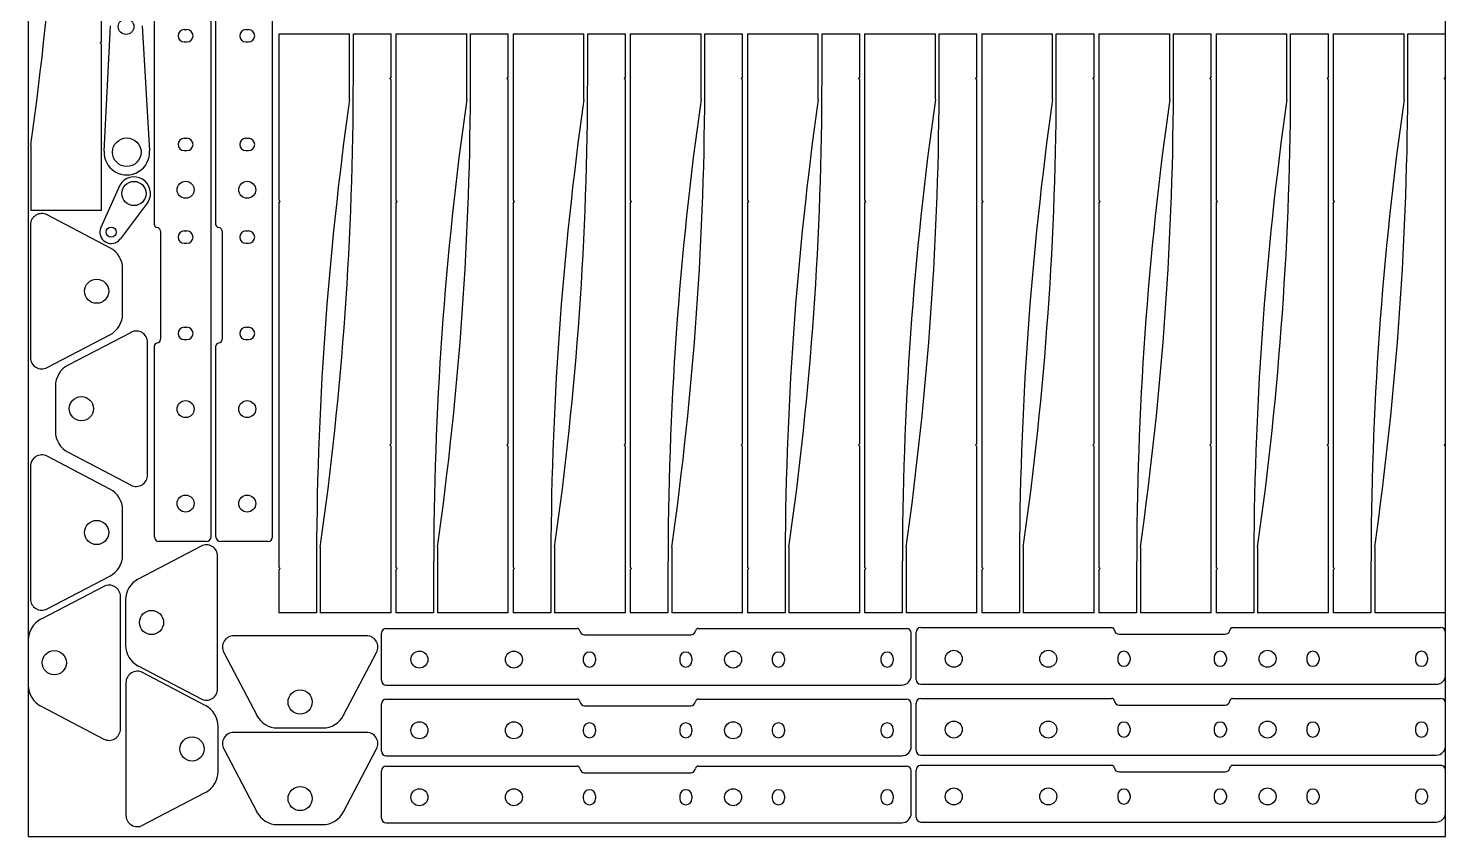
# Model space of a CAD drawing. Header units: millimetres. Extents: x 47861 to 59117, y 10924 to 15324.
# Drawn here: x 50004 to 51504, y 11397 to 12252 of the extents above; entities that cross this region are included whole.
import ezdxf

# ---------------------------------------------------------------- set-up
doc = ezdxf.new("R2010")
doc.units = ezdxf.units.MM
doc.layers.add('SHEET_METAL8', color=7, linetype='Continuous')

msp = doc.modelspace()

# ---------------------------------------------------------------- linework, layer by layer
at = {"color": 2}
for p, q in [((50004.4, 14546.9), (50004.4, 11396.9)), ((51504.4, 11396.9), (51504.4, 14546.9)), ((50101.2, 12086.3), (50081.1, 12041.3)), ((50131.3, 12068.5), (50101.7, 12029.2)), ((50205.2, 11465.8), (50205.2, 11513.5)), ((50004.4, 11396.9), (51504.4, 11396.9))]:
    msp.add_line(p, q, dxfattribs=at)
for p, q in [((50090.9, 12254.7), (50084.4, 12122.3)), ((50124.9, 12254.9), (50132.7, 12122.5)), ((50269.4, 12246.2), (50344.4, 12246.2)), ((50344.4, 12176.7), (50344.4, 12246.2)), ((50348.4, 12246.2), (50388.4, 12246.2)), ((50348.4, 12199.2), (50348.4, 12246.2)), ((50393.4, 12246.2), (50468.4, 12246.2)), ((50468.4, 12176.7), (50468.4, 12246.2)), ((50472.4, 12246.2), (50512.4, 12246.2)), ((50472.4, 12199.2), (50472.4, 12246.2)), ((50517.4, 12246.2), (50592.4, 12246.2)), ((50592.4, 12176.7), (50592.4, 12246.2)), ((50596.4, 12246.2), (50636.4, 12246.2)), ((50596.4, 12199.2), (50596.4, 12246.2)), ((50641.4, 12246.2), (50716.4, 12246.2)), ((50716.4, 12176.7), (50716.4, 12246.2)), ((50720.4, 12246.2), (50760.4, 12246.2)), ((50720.4, 12199.2), (50720.4, 12246.2)), ((50765.4, 12246.2), (50840.4, 12246.2)), ((50840.4, 12176.7), (50840.4, 12246.2)), ((50844.4, 12246.2), (50884.4, 12246.2)), ((50844.4, 12199.2), (50844.4, 12246.2)), ((50889.4, 12246.2), (50964.4, 12246.2)), ((50964.4, 12176.7), (50964.4, 12246.2)), ((50968.4, 12246.2), (51008.4, 12246.2)), ((50968.4, 12199.2), (50968.4, 12246.2)), ((51013.4, 12246.2), (51088.4, 12246.2)), ((51088.4, 12176.7), (51088.4, 12246.2)), ((51092.4, 12246.2), (51132.4, 12246.2)), ((51092.4, 12199.2), (51092.4, 12246.2)), ((51137.4, 12246.2), (51212.4, 12246.2)), ((51212.4, 12176.7), (51212.4, 12246.2)), ((51216.4, 12246.2), (51256.4, 12246.2)), ((51216.4, 12199.2), (51216.4, 12246.2)), ((51261.4, 12246.2), (51336.4, 12246.2)), ((51336.4, 12176.7), (51336.4, 12246.2)), ((51340.4, 12246.2), (51380.4, 12246.2)), ((51340.4, 12199.2), (51340.4, 12246.2)), ((51385.4, 12246.2), (51460.4, 12246.2)), ((51460.4, 12176.7), (51460.4, 12246.2)), ((51464.4, 12246.2), (51504.4, 12246.2)), ((51464.4, 12199.2), (51464.4, 12246.2)), ((50082, 12238.4), (50080.5, 12236.9)), ((50080.5, 12236.9), (50082, 12235.4)), ((50388.4, 12200.7), (50386.9, 12199.2)), ((50386.9, 12199.2), (50388.4, 12197.7)), ((50512.4, 12200.7), (50510.9, 12199.2)), ((50510.9, 12199.2), (50512.4, 12197.7)), ((50636.4, 12200.7), (50634.9, 12199.2)), ((50634.9, 12199.2), (50636.4, 12197.7)), ((50760.4, 12200.7), (50758.9, 12199.2)), ((50758.9, 12199.2), (50760.4, 12197.7)), ((50884.4, 12200.7), (50882.9, 12199.2)), ((50882.9, 12199.2), (50884.4, 12197.7)), ((51008.4, 12200.7), (51006.9, 12199.2)), ((51006.9, 12199.2), (51008.4, 12197.7)), ((51132.4, 12200.7), (51130.9, 12199.2)), ((51130.9, 12199.2), (51132.4, 12197.7)), ((51256.4, 12200.7), (51254.9, 12199.2)), ((51254.9, 12199.2), (51256.4, 12197.7)), ((51380.4, 12200.7), (51378.9, 12199.2)), ((51378.9, 12199.2), (51380.4, 12197.7)), ((51504.4, 12200.7), (51502.9, 12199.2)), ((51502.9, 12199.2), (51504.4, 12197.7)), ((50007, 12129), (50007, 12059.5)), ((50270.9, 12068.8), (50269.4, 12070.3)), ((50269.4, 12067.3), (50270.9, 12068.8)), ((50394.9, 12068.8), (50393.4, 12070.3)), ((50393.4, 12067.3), (50394.9, 12068.8)), ((50518.9, 12068.8), (50517.4, 12070.3)), ((50517.4, 12067.3), (50518.9, 12068.8)), ((50642.9, 12068.8), (50641.4, 12070.3)), ((50641.4, 12067.3), (50642.9, 12068.8)), ((50766.9, 12068.8), (50765.4, 12070.3)), ((50765.4, 12067.3), (50766.9, 12068.8)), ((50890.9, 12068.8), (50889.4, 12070.3)), ((50889.4, 12067.3), (50890.9, 12068.8)), ((51014.9, 12068.8), (51013.4, 12070.3)), ((51013.4, 12067.3), (51014.9, 12068.8)), ((51138.9, 12068.8), (51137.4, 12070.3)), ((51137.4, 12067.3), (51138.9, 12068.8)), ((51262.9, 12068.8), (51261.4, 12070.3)), ((51261.4, 12067.3), (51262.9, 12068.8)), ((51386.9, 12068.8), (51385.4, 12070.3)), ((51385.4, 12067.3), (51386.9, 12068.8)), ((50082, 12059.5), (50007, 12059.5)), ((50090.8, 12020), (50024.3, 12054.8)), ((50006.7, 12044.2), (50006.7, 11903.8)), ((50104.2, 11950.1), (50104.2, 11997.9)), ((50024.3, 11893.2), (50090.8, 11928)), ((50113.1, 11930.5), (50046.6, 11895.7)), ((50130.6, 11779.5), (50130.6, 11919.9)), ((50137.8, 11714.3), (50137.8, 11916.2)), ((50203, 11714.3), (50203, 11916.2)), ((50033.1, 11873.6), (50033.1, 11825.8)), ((50388.4, 11812.6), (50386.9, 11811.1)), ((50386.9, 11811.1), (50388.4, 11809.6)), ((50512.4, 11812.6), (50510.9, 11811.1)), ((50510.9, 11811.1), (50512.4, 11809.6)), ((50636.4, 11812.6), (50634.9, 11811.1)), ((50634.9, 11811.1), (50636.4, 11809.6)), ((50760.4, 11812.6), (50758.9, 11811.1)), ((50758.9, 11811.1), (50760.4, 11809.6)), ((50884.4, 11812.6), (50882.9, 11811.1)), ((50882.9, 11811.1), (50884.4, 11809.6)), ((51008.4, 11812.6), (51006.9, 11811.1)), ((51006.9, 11811.1), (51008.4, 11809.6)), ((51132.4, 11812.6), (51130.9, 11811.1)), ((51130.9, 11811.1), (51132.4, 11809.6)), ((51256.4, 11812.6), (51254.9, 11811.1)), ((51254.9, 11811.1), (51256.4, 11809.6)), ((51380.4, 11812.6), (51378.9, 11811.1)), ((51378.9, 11811.1), (51380.4, 11809.6)), ((51504.4, 11812.6), (51502.9, 11811.1)), ((51502.9, 11811.1), (51504.4, 11809.6)), ((50090.8, 11764.7), (50024.3, 11799.5)), ((50046.6, 11803.7), (50113.1, 11768.9)), ((50006.7, 11788.8), (50006.7, 11648.5)), ((50104.2, 11694.8), (50104.2, 11742.5)), ((50187.2, 11704.3), (50120.7, 11669.5)), ((50192.8, 11709.3), (50142.8, 11709.3)), ((50258, 11709.3), (50208, 11709.3)), ((50313.4, 11703.2), (50313.4, 11633.7)), ((50437.4, 11703.2), (50437.4, 11633.7)), ((50561.4, 11703.2), (50561.4, 11633.7)), ((50685.4, 11703.2), (50685.4, 11633.7)), ((50809.4, 11703.2), (50809.4, 11633.7)), ((50933.4, 11703.2), (50933.4, 11633.7)), ((51057.4, 11703.2), (51057.4, 11633.7)), ((51181.4, 11703.2), (51181.4, 11633.7)), ((51305.4, 11703.2), (51305.4, 11633.7)), ((51429.4, 11703.2), (51429.4, 11633.7)), ((50204.8, 11553.3), (50204.8, 11693.7)), ((50024.3, 11637.8), (50090.8, 11672.6)), ((50270.9, 11680.7), (50269.4, 11682.2)), ((50269.4, 11679.2), (50270.9, 11680.7)), ((50309.4, 11680.7), (50309.4, 11633.7)), ((50394.9, 11680.7), (50393.4, 11682.2)), ((50393.4, 11679.2), (50394.9, 11680.7)), ((50433.4, 11680.7), (50433.4, 11633.7)), ((50518.9, 11680.7), (50517.4, 11682.2)), ((50517.4, 11679.2), (50518.9, 11680.7)), ((50557.4, 11680.7), (50557.4, 11633.7)), ((50642.9, 11680.7), (50641.4, 11682.2)), ((50641.4, 11679.2), (50642.9, 11680.7)), ((50681.4, 11680.7), (50681.4, 11633.7)), ((50766.9, 11680.7), (50765.4, 11682.2)), ((50765.4, 11679.2), (50766.9, 11680.7)), ((50805.4, 11680.7), (50805.4, 11633.7)), ((50890.9, 11680.7), (50889.4, 11682.2)), ((50889.4, 11679.2), (50890.9, 11680.7)), ((50929.4, 11680.7), (50929.4, 11633.7)), ((51014.9, 11680.7), (51013.4, 11682.2)), ((51013.4, 11679.2), (51014.9, 11680.7)), ((51053.4, 11680.7), (51053.4, 11633.7)), ((51138.9, 11680.7), (51137.4, 11682.2)), ((51137.4, 11679.2), (51138.9, 11680.7)), ((51177.4, 11680.7), (51177.4, 11633.7)), ((51262.9, 11680.7), (51261.4, 11682.2)), ((51261.4, 11679.2), (51262.9, 11680.7)), ((51301.4, 11680.7), (51301.4, 11633.7)), ((51386.9, 11680.7), (51385.4, 11682.2)), ((51385.4, 11679.2), (51386.9, 11680.7)), ((51425.4, 11680.7), (51425.4, 11633.7)), ((50084.4, 11661.7), (50017.9, 11626.9)), ((50101.9, 11510.8), (50101.9, 11651.1)), ((50107.3, 11647.3), (50107.3, 11599.6)), ((50309.4, 11633.7), (50269.4, 11633.7)), ((50388.4, 11633.7), (50313.4, 11633.7)), ((50433.4, 11633.7), (50393.4, 11633.7)), ((50512.4, 11633.7), (50437.4, 11633.7)), ((50557.4, 11633.7), (50517.4, 11633.7)), ((50636.4, 11633.7), (50561.4, 11633.7)), ((50681.4, 11633.7), (50641.4, 11633.7)), ((50760.4, 11633.7), (50685.4, 11633.7)), ((50805.4, 11633.7), (50765.4, 11633.7)), ((50884.4, 11633.7), (50809.4, 11633.7)), ((50929.4, 11633.7), (50889.4, 11633.7)), ((51008.4, 11633.7), (50933.4, 11633.7)), ((51053.4, 11633.7), (51013.4, 11633.7)), ((51132.4, 11633.7), (51057.4, 11633.7)), ((51177.4, 11633.7), (51137.4, 11633.7)), ((51256.4, 11633.7), (51181.4, 11633.7)), ((51301.4, 11633.7), (51261.4, 11633.7)), ((51380.4, 11633.7), (51305.4, 11633.7)), ((51425.4, 11633.7), (51385.4, 11633.7)), ((51504.4, 11633.7), (51429.4, 11633.7)), ((50378.3, 11562.3), (50378.3, 11612.3)), ((50383.3, 11617.3), (50585.2, 11617.3)), ((50943.9, 11563.1), (50943.9, 11613.1)), ((50948.9, 11618.1), (51150.8, 11618.1)), ((50004.4, 11604.8), (50004.4, 11557.1)), ((50362.3, 11609.4), (50221.9, 11609.4)), ((50211.3, 11591.8), (50246.1, 11525.3)), ((50338.1, 11525.3), (50372.9, 11591.8)), ((50120.7, 11577.5), (50187.2, 11542.7)), ((50191.7, 11535.7), (50125.2, 11570.5)), ((50107.7, 11559.9), (50107.7, 11419.5)), ((50378.3, 11487.4), (50378.3, 11537.4)), ((50383.3, 11542.4), (50585.2, 11542.4)), ((50943.9, 11488.2), (50943.9, 11538.2)), ((50948.9, 11543.2), (51150.8, 11543.2)), ((50017.9, 11534.9), (50084.4, 11500.1)), ((50362.3, 11507.2), (50221.9, 11507.2)), ((50268.2, 11511.9), (50315.9, 11511.9)), ((50211.3, 11489.7), (50246.1, 11423.2)), ((50338.1, 11423.2), (50372.9, 11489.7)), ((50378.3, 11416.6), (50378.3, 11466.6)), ((50383.3, 11471.6), (50585.2, 11471.6)), ((50943.9, 11417.4), (50943.9, 11467.4)), ((50948.9, 11472.4), (51150.8, 11472.4)), ((50125.2, 11408.9), (50191.7, 11443.7)), ((50268.2, 11409.7), (50315.9, 11409.7))]:
    msp.add_line(p, q)
at = {"color": 1}
for p, q in [((50169.4, 12250.8), (50172.3, 12250.8)), ((50234.6, 12250.8), (50237.5, 12250.8)), ((50169.4, 12237.8), (50172.3, 12237.8)), ((50234.6, 12237.8), (50237.5, 12237.8)), ((50169.4, 12135.8), (50172.3, 12135.8)), ((50234.6, 12135.8), (50237.5, 12135.8)), ((50169.4, 12122.8), (50172.3, 12122.8)), ((50234.6, 12122.8), (50237.5, 12122.8)), ((50169.4, 12037.8), (50172.3, 12037.8)), ((50234.6, 12037.8), (50237.5, 12037.8)), ((50169.4, 12024.8), (50172.3, 12024.8)), ((50234.6, 12024.8), (50237.5, 12024.8)), ((50169.4, 11935.8), (50172.3, 11935.8)), ((50234.6, 11935.8), (50237.5, 11935.8)), ((50169.4, 11922.8), (50172.3, 11922.8)), ((50234.6, 11922.8), (50237.5, 11922.8)), ((50591.8, 11585.7), (50591.8, 11582.9)), ((50604.8, 11585.7), (50604.8, 11582.9)), ((50693.8, 11585.7), (50693.8, 11582.9)), ((50706.8, 11585.7), (50706.8, 11582.9)), ((50791.8, 11585.7), (50791.8, 11582.9)), ((50804.8, 11585.7), (50804.8, 11582.9)), ((50906.8, 11585.7), (50906.8, 11582.9)), ((50919.8, 11585.7), (50919.8, 11582.9)), ((51157.4, 11586.5), (51157.4, 11583.7)), ((51170.4, 11586.5), (51170.4, 11583.7)), ((51259.4, 11586.5), (51259.4, 11583.7)), ((51272.4, 11586.5), (51272.4, 11583.7)), ((51357.4, 11586.5), (51357.4, 11583.7)), ((51370.4, 11586.5), (51370.4, 11583.7)), ((51472.4, 11586.5), (51472.4, 11583.7)), ((51485.4, 11586.5), (51485.4, 11583.7)), ((50591.8, 11510.8), (50591.8, 11508)), ((50604.8, 11510.8), (50604.8, 11508)), ((50693.8, 11510.8), (50693.8, 11508)), ((50706.8, 11510.8), (50706.8, 11508)), ((50791.8, 11510.8), (50791.8, 11508)), ((50804.8, 11510.8), (50804.8, 11508)), ((50906.8, 11510.8), (50906.8, 11508)), ((50919.8, 11510.8), (50919.8, 11508)), ((51157.4, 11511.6), (51157.4, 11508.8)), ((51170.4, 11511.6), (51170.4, 11508.8)), ((51259.4, 11511.6), (51259.4, 11508.8)), ((51272.4, 11511.6), (51272.4, 11508.8)), ((51357.4, 11511.6), (51357.4, 11508.8)), ((51370.4, 11511.6), (51370.4, 11508.8)), ((51472.4, 11511.6), (51472.4, 11508.8)), ((51485.4, 11511.6), (51485.4, 11508.8)), ((50591.8, 11440), (50591.8, 11437.1)), ((50604.8, 11440), (50604.8, 11437.1)), ((50693.8, 11440), (50693.8, 11437.1)), ((50706.8, 11440), (50706.8, 11437.1)), ((50791.8, 11440), (50791.8, 11437.1)), ((50804.8, 11440), (50804.8, 11437.1)), ((50906.8, 11440), (50906.8, 11437.1)), ((50919.8, 11440), (50919.8, 11437.1)), ((51157.4, 11440.8), (51157.4, 11437.9)), ((51170.4, 11440.8), (51170.4, 11437.9)), ((51259.4, 11440.8), (51259.4, 11437.9)), ((51272.4, 11440.8), (51272.4, 11437.9)), ((51357.4, 11440.8), (51357.4, 11437.9)), ((51370.4, 11440.8), (51370.4, 11437.9)), ((51472.4, 11440.8), (51472.4, 11437.9)), ((51485.4, 11440.8), (51485.4, 11437.9))]:
    msp.add_line(p, q, dxfattribs=at)
msp.add_circle((50107.9, 12253.9), 8.25, dxfattribs=at)
for centre, radius in [((50108.6, 12121.1), 15.1), ((50076.7, 11974), 12.8), ((50060.6, 11849.7), 12.8), ((50076.7, 11718.7), 12.8), ((50134.8, 11623.5), 12.8), ((50031.9, 11580.9), 12.8), ((50292.1, 11539.4), 12.8), ((50177.7, 11489.7), 12.8), ((50292.1, 11437.2), 12.8)]:
    msp.add_circle(centre, radius)
at = {"color": 2}
for centre, radius in [((50116.2, 12077.4), 12.8), ((50092.1, 12036.5), 5.25)]:
    msp.add_circle(centre, radius, dxfattribs=at)
for centre, radius, start, end in [((46514.7, 12624.7), 3527.3, 351.9219, 0.0054), ((46821.1, 12198.9), 3527.3, 351.9219, 0.0054), ((46945.1, 12198.9), 3527.3, 351.9219, 0.0054), ((47069.1, 12198.9), 3527.3, 351.9219, 0.0054), ((47193.1, 12198.9), 3527.3, 351.9219, 0.0054), ((47317.1, 12198.9), 3527.3, 351.9219, 0.0054), ((47441.1, 12198.9), 3527.3, 351.9219, 0.0054), ((47565.1, 12198.9), 3527.3, 351.9219, 0.0054), ((47689.1, 12198.9), 3527.3, 351.9219, 0.0054), ((47813.1, 12198.9), 3527.3, 351.9219, 0.0054), ((47937.1, 12198.9), 3527.3, 351.9219, 0.0054), ((53836.7, 11681.1), 3527.3, 171.9219, 180.0054), ((53960.7, 11681.1), 3527.3, 171.9219, 180.0054), ((54084.7, 11681.1), 3527.3, 171.9219, 180.0054), ((54208.7, 11681.1), 3527.3, 171.9219, 180.0054), ((54332.7, 11681.1), 3527.3, 171.9219, 180.0054), ((54456.7, 11681.1), 3527.3, 171.9219, 180.0054), ((54580.7, 11681.1), 3527.3, 171.9219, 180.0054), ((54704.7, 11681.1), 3527.3, 171.9219, 180.0054), ((54828.7, 11681.1), 3527.3, 171.9219, 180.0054), ((54952.7, 11681.1), 3527.3, 171.9219, 180.0054), ((50108.6, 12121.1), 24.1, 177.1881, 3.3614), ((50018.7, 12044.2), 12, 62.387, 180), ((50140.8, 12044.4), 3, 180, 262.8192), ((50139.8, 12036.5), 5, 0, 82.8192), ((50206, 12044.4), 3, 180, 262.8192), ((50205, 12036.5), 5, 0, 82.8192), ((50079.2, 11997.9), 25, 0, 62.387), ((50079.2, 11950.1), 25, 297.613, 0), ((50118.6, 11919.9), 12, 0, 117.613), ((50140.8, 11916.2), 3, 97.1808, 180), ((50139.8, 11924.2), 5, 277.1808, 0), ((50206, 11916.2), 3, 97.1808, 180), ((50205, 11924.2), 5, 277.1808, 0), ((50018.7, 11903.8), 12, 180, 297.613), ((50058.1, 11873.6), 25, 117.613, 180), ((50058.1, 11825.8), 25, 180, 242.387), ((50018.7, 11788.8), 12, 62.387, 180), ((50118.6, 11779.5), 12, 242.387, 0), ((50079.2, 11742.5), 25, 0, 62.387), ((50142.8, 11714.3), 5, 180, 270), ((50192.8, 11693.7), 12, 0, 117.613), ((50192.8, 11714.3), 5, 270, 0), ((50208, 11714.3), 5, 180, 270), ((50258, 11714.3), 5, 270, 0), ((50079.2, 11694.8), 25, 297.613, 0), ((50089.9, 11651.1), 12, 0, 117.613), ((50132.3, 11647.3), 25, 117.613, 180), ((50018.7, 11648.5), 12, 180, 297.613), ((50029.4, 11604.8), 25, 117.613, 180), ((50383.3, 11612.3), 5, 90, 180), ((50585.2, 11614.3), 3, 7.1808, 90), ((50593.1, 11615.3), 5, 187.1808, 270), ((50705.5, 11615.3), 5, 270, 352.8192), ((50713.4, 11614.3), 3, 90, 172.8192), ((50948.9, 11613.1), 5, 90, 180), ((51150.8, 11615.1), 3, 7.1808, 90), ((51158.8, 11616.1), 5, 187.1808, 270), ((51271.1, 11616.1), 5, 270, 352.8192), ((51279, 11615.1), 3, 90, 172.8192), ((50132.3, 11599.6), 25, 180, 242.387), ((50221.9, 11597.4), 12, 90, 207.613), ((50362.3, 11597.4), 12, 332.387, 90), ((50119.7, 11559.9), 12, 62.387, 180), ((50029.4, 11557.1), 25, 180, 242.387), ((50192.8, 11553.3), 12, 242.387, 0), ((50383.3, 11562.3), 5, 180, 270), ((50948.9, 11563.1), 5, 180, 270), ((50180.2, 11513.5), 25, 0, 62.387), ((50383.3, 11537.4), 5, 90, 180), ((50585.2, 11539.4), 3, 7.1808, 90), ((50593.1, 11540.4), 5, 187.1808, 270), ((50705.5, 11540.4), 5, 270, 352.8192), ((50713.4, 11539.4), 3, 90, 172.8192), ((50948.9, 11538.2), 5, 90, 180), ((51150.8, 11540.2), 3, 7.1808, 90), ((51158.8, 11541.2), 5, 187.1808, 270), ((51271.1, 11541.2), 5, 270, 352.8192), ((51279, 11540.2), 3, 90, 172.8192), ((50268.2, 11536.9), 25, 207.613, 270), ((50315.9, 11536.9), 25, 270, 332.387), ((50089.9, 11510.8), 12, 242.387, 0), ((50221.9, 11495.2), 12, 90, 207.613), ((50362.3, 11495.2), 12, 332.387, 90), ((50383.3, 11487.4), 5, 180, 270), ((50948.9, 11488.2), 5, 180, 270), ((50180.2, 11465.8), 25, 297.613, 0), ((50383.3, 11466.6), 5, 90, 180), ((50585.2, 11468.6), 3, 7.1808, 90), ((50593.1, 11469.6), 5, 187.1808, 270), ((50705.5, 11469.6), 5, 270, 352.8192), ((50713.4, 11468.6), 3, 90, 172.8192), ((50948.9, 11467.4), 5, 90, 180), ((51150.8, 11469.4), 3, 7.1808, 90), ((51158.8, 11470.4), 5, 187.1808, 270), ((51271.1, 11470.4), 5, 270, 352.8192), ((51279, 11469.4), 3, 90, 172.8192), ((50119.7, 11419.5), 12, 180, 297.613), ((50268.2, 11434.7), 25, 207.613, 270), ((50315.9, 11434.7), 25, 270, 332.387), ((50383.3, 11416.6), 5, 180, 270), ((50948.9, 11417.4), 5, 180, 270)]:
    msp.add_arc(centre, radius, start, end)
at = {"color": 1}
for centre, start, end in [((50169.4, 12244.3), 90, 270), ((50172.3, 12244.3), 270, 90), ((50234.6, 12244.3), 90, 270), ((50237.5, 12244.3), 270, 90), ((50169.4, 12129.3), 90, 270), ((50172.3, 12129.3), 270, 90), ((50234.6, 12129.3), 90, 270), ((50237.5, 12129.3), 270, 90), ((50169.4, 12031.3), 90, 270), ((50172.3, 12031.3), 270, 90), ((50234.6, 12031.3), 90, 270), ((50237.5, 12031.3), 270, 90), ((50169.4, 11929.3), 90, 270), ((50172.3, 11929.3), 270, 90), ((50234.6, 11929.3), 90, 270), ((50237.5, 11929.3), 270, 90), ((50598.3, 11585.7), 0, 180), ((50598.3, 11582.9), 180, 0), ((50700.3, 11585.7), 0, 180), ((50700.3, 11582.9), 180, 0), ((50798.3, 11585.7), 0, 180), ((50798.3, 11582.9), 180, 0), ((50913.3, 11585.7), 0, 180), ((50913.3, 11582.9), 180, 0), ((51163.9, 11586.5), 0, 180), ((51163.9, 11583.7), 180, 0), ((51265.9, 11586.5), 0, 180), ((51265.9, 11583.7), 180, 0), ((51363.9, 11586.5), 0, 180), ((51363.9, 11583.7), 180, 0), ((51478.9, 11586.5), 0, 180), ((51478.9, 11583.7), 180, 0), ((50598.3, 11510.8), 0, 180), ((50598.3, 11508), 180, 0), ((50700.3, 11510.8), 0, 180), ((50700.3, 11508), 180, 0), ((50798.3, 11510.8), 0, 180), ((50798.3, 11508), 180, 0), ((50913.3, 11510.8), 0, 180), ((50913.3, 11508), 180, 0), ((51163.9, 11511.6), 0, 180), ((51163.9, 11508.8), 180, 0), ((51265.9, 11511.6), 0, 180), ((51265.9, 11508.8), 180, 0), ((51363.9, 11511.6), 0, 180), ((51363.9, 11508.8), 180, 0), ((51478.9, 11511.6), 0, 180), ((51478.9, 11508.8), 180, 0), ((50598.3, 11440), 0, 180), ((50700.3, 11440), 0, 180), ((50798.3, 11440), 0, 180), ((50913.3, 11440), 0, 180), ((51163.9, 11440.8), 0, 180), ((51265.9, 11440.8), 0, 180), ((51363.9, 11440.8), 0, 180), ((51478.9, 11440.8), 0, 180), ((50598.3, 11437.1), 180, 0), ((50700.3, 11437.1), 180, 0), ((50798.3, 11437.1), 180, 0), ((50913.3, 11437.1), 180, 0), ((51163.9, 11437.9), 180, 0), ((51265.9, 11437.9), 180, 0), ((51363.9, 11437.9), 180, 0), ((51478.9, 11437.9), 180, 0)]:
    msp.add_arc(centre, 6.5, start, end, dxfattribs=at)
at = {"color": 2}
for centre, radius, start, end in [((50116.2, 12077.4), 17.5, 329.4884, 149.4884), ((50092.1, 12036.5), 12, 155.9998, 322.9771)]:
    msp.add_arc(centre, radius, start, end, dxfattribs=at)
at = {"layer": 'SHEET_METAL8', "linetype": 'Continuous'}
for p, q in [((50082, 12238.4), (50082, 12623.5)), ((50137.8, 12044.4), (50137.8, 12264.8)), ((50197.8, 11714.3), (50197.8, 12259.8)), ((50203, 12044.4), (50203, 12264.8)), ((50263, 11714.3), (50263, 12259.8)), ((50269.4, 12246.2), (50269.4, 12070.3)), ((50388.4, 12200.7), (50388.4, 12246.2)), ((50393.4, 12246.2), (50393.4, 12070.3)), ((50512.4, 12200.7), (50512.4, 12246.2)), ((50517.4, 12246.2), (50517.4, 12070.3)), ((50636.4, 12200.7), (50636.4, 12246.2)), ((50641.4, 12246.2), (50641.4, 12070.3)), ((50760.4, 12200.7), (50760.4, 12246.2)), ((50765.4, 12246.2), (50765.4, 12070.3)), ((50884.4, 12200.7), (50884.4, 12246.2)), ((50889.4, 12246.2), (50889.4, 12070.3)), ((51008.4, 12200.7), (51008.4, 12246.2)), ((51013.4, 12246.2), (51013.4, 12070.3)), ((51132.4, 12200.7), (51132.4, 12246.2)), ((51137.4, 12246.2), (51137.4, 12070.3)), ((51256.4, 12200.7), (51256.4, 12246.2)), ((51261.4, 12246.2), (51261.4, 12070.3)), ((51380.4, 12200.7), (51380.4, 12246.2)), ((51385.4, 12246.2), (51385.4, 12070.3)), ((51504.4, 12200.7), (51504.4, 12246.2)), ((50082, 12059.5), (50082, 12235.4)), ((50388.4, 11812.6), (50388.4, 12197.7)), ((50512.4, 11812.6), (50512.4, 12197.7)), ((50636.4, 11812.6), (50636.4, 12197.7)), ((50760.4, 11812.6), (50760.4, 12197.7)), ((50884.4, 11812.6), (50884.4, 12197.7)), ((51008.4, 11812.6), (51008.4, 12197.7)), ((51132.4, 11812.6), (51132.4, 12197.7)), ((51256.4, 11812.6), (51256.4, 12197.7)), ((51380.4, 11812.6), (51380.4, 12197.7)), ((51504.4, 11812.6), (51504.4, 12197.7)), ((50269.4, 12067.3), (50269.4, 11682.2)), ((50393.4, 12067.3), (50393.4, 11682.2)), ((50517.4, 12067.3), (50517.4, 11682.2)), ((50641.4, 12067.3), (50641.4, 11682.2)), ((50765.4, 12067.3), (50765.4, 11682.2)), ((50889.4, 12067.3), (50889.4, 11682.2)), ((51013.4, 12067.3), (51013.4, 11682.2)), ((51137.4, 12067.3), (51137.4, 11682.2)), ((51261.4, 12067.3), (51261.4, 11682.2)), ((51385.4, 12067.3), (51385.4, 11682.2)), ((50144.8, 11924.2), (50144.8, 12036.5)), ((50210, 11924.2), (50210, 12036.5)), ((50388.4, 11633.7), (50388.4, 11809.6)), ((50512.4, 11633.7), (50512.4, 11809.6)), ((50636.4, 11633.7), (50636.4, 11809.6)), ((50760.4, 11633.7), (50760.4, 11809.6)), ((50884.4, 11633.7), (50884.4, 11809.6)), ((51008.4, 11633.7), (51008.4, 11809.6)), ((51132.4, 11633.7), (51132.4, 11809.6)), ((51256.4, 11633.7), (51256.4, 11809.6)), ((51380.4, 11633.7), (51380.4, 11809.6)), ((51504.4, 11633.7), (51504.4, 11809.6)), ((50269.4, 11679.2), (50269.4, 11633.7)), ((50393.4, 11679.2), (50393.4, 11633.7)), ((50517.4, 11679.2), (50517.4, 11633.7)), ((50641.4, 11679.2), (50641.4, 11633.7)), ((50765.4, 11679.2), (50765.4, 11633.7)), ((50889.4, 11679.2), (50889.4, 11633.7)), ((51013.4, 11679.2), (51013.4, 11633.7)), ((51137.4, 11679.2), (51137.4, 11633.7)), ((51261.4, 11679.2), (51261.4, 11633.7)), ((51385.4, 11679.2), (51385.4, 11633.7)), ((50593.1, 11610.3), (50705.5, 11610.3)), ((50713.4, 11617.3), (50933.8, 11617.3)), ((50938.8, 11567.3), (50938.8, 11612.3)), ((51158.8, 11611.1), (51271.1, 11611.1)), ((51279, 11618.1), (51499.4, 11618.1)), ((51504.4, 11568.1), (51504.4, 11613.1)), ((50383.3, 11557.3), (50928.8, 11557.3)), ((50948.9, 11558.1), (51494.4, 11558.1)), ((50593.1, 11535.4), (50705.5, 11535.4)), ((50713.4, 11542.4), (50933.8, 11542.4)), ((50938.8, 11492.4), (50938.8, 11537.4)), ((51158.8, 11536.2), (51271.1, 11536.2)), ((51279, 11543.2), (51499.4, 11543.2)), ((51504.4, 11493.2), (51504.4, 11538.2)), ((50383.3, 11482.4), (50928.8, 11482.4)), ((50948.9, 11483.2), (51494.4, 11483.2)), ((50593.1, 11464.6), (50705.5, 11464.6)), ((50713.4, 11471.6), (50933.8, 11471.6)), ((50938.8, 11421.6), (50938.8, 11466.6)), ((51158.8, 11465.4), (51271.1, 11465.4)), ((51279, 11472.4), (51499.4, 11472.4)), ((51504.4, 11422.4), (51504.4, 11467.4)), ((50383.3, 11411.6), (50928.8, 11411.6)), ((50948.9, 11412.4), (51494.4, 11412.4))]:
    msp.add_line(p, q, dxfattribs=at)
for centre in [(50170.9, 12081.3), (50236.1, 12081.3), (50170.9, 11849.3), (50236.1, 11849.3), (50170.9, 11749.3), (50236.1, 11749.3), (50418.3, 11584.3), (50518.3, 11584.3), (50750.3, 11584.3), (50983.9, 11585.1), (51083.9, 11585.1), (51315.9, 11585.1), (50418.3, 11509.4), (50518.3, 11509.4), (50750.3, 11509.4), (50983.9, 11510.2), (51083.9, 11510.2), (51315.9, 11510.2), (50418.3, 11438.6), (50518.3, 11438.6), (50750.3, 11438.6), (50983.9, 11439.4), (51083.9, 11439.4), (51315.9, 11439.4)]:
    msp.add_circle(centre, 9, dxfattribs=at)
for centre, radius, start, end in [((50933.8, 11612.3), 5, 0, 90), ((51499.4, 11613.1), 5, 0, 90), ((50928.8, 11567.3), 10, 270, 0), ((51494.4, 11568.1), 10, 270, 0), ((50933.8, 11537.4), 5, 0, 90), ((51499.4, 11538.2), 5, 0, 90), ((50928.8, 11492.4), 10, 270, 0), ((51494.4, 11493.2), 10, 270, 0), ((50933.8, 11466.6), 5, 0, 90), ((51499.4, 11467.4), 5, 0, 90), ((50928.8, 11421.6), 10, 270, 0), ((51494.4, 11422.4), 10, 270, 0)]:
    msp.add_arc(centre, radius, start, end, dxfattribs=at)

doc.saveas('drawing.dxf')
